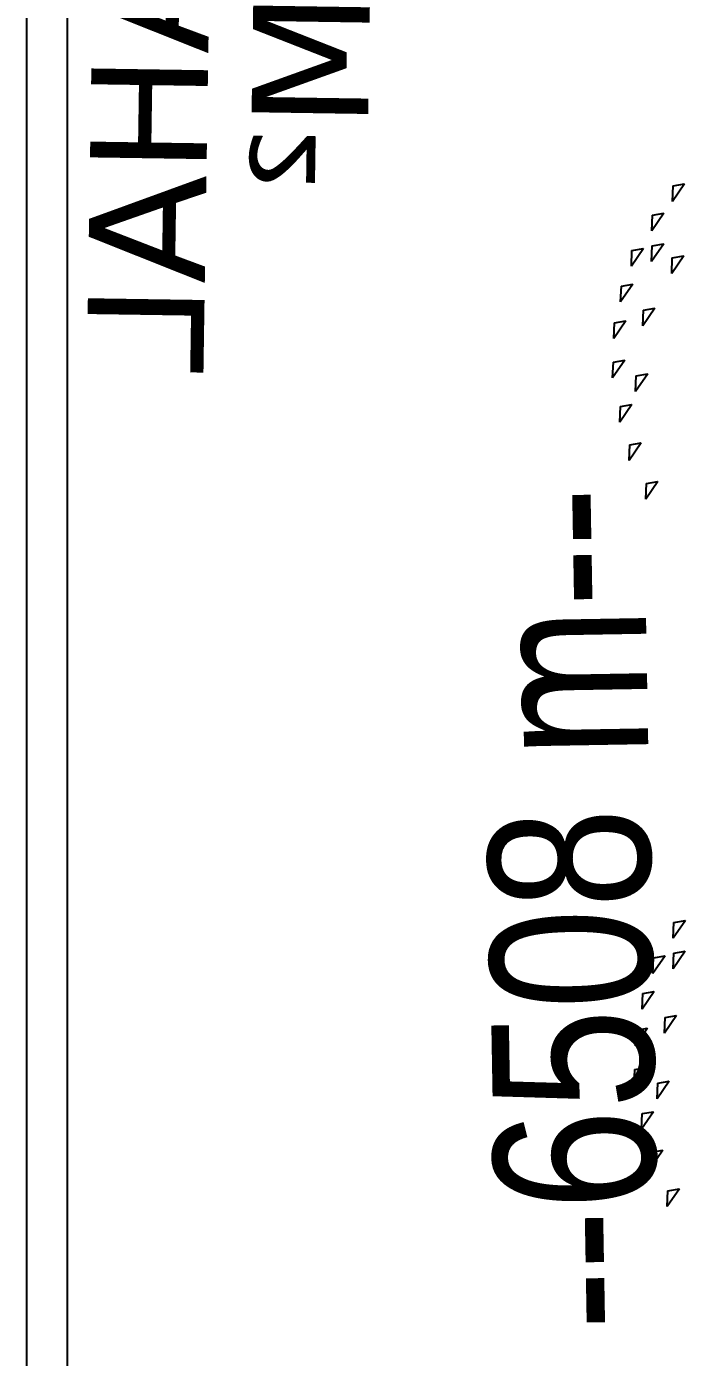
# Model space of a CAD drawing. Header units: millimetres. Extents: x 43168.9 to 43194.6, y -25545.1 to -25543.4.
# Drawn here: x 43171.2919 to 43171.357, y -25544.3184 to -25544.1867 of the extents above; entities that cross this region are included whole.
import ezdxf
from ezdxf.enums import TextEntityAlignment as Align

# ---------------------------------------------------------------- set-up
doc = ezdxf.new("R2010")
doc.units = ezdxf.units.MM
doc.header["$LTSCALE"] = 200
doc.layers.add('agac_sgh', color=7, linetype='Continuous', true_color=0x244700)
doc.layers.add('pafta_sgh', color=11, linetype='Continuous')
doc.layers.add('yazi-mahal_sgh', color=12, linetype='Continuous')
doc.styles.add('text1', font='VERDANA.TTF')
doc.styles.add('text2', font='arial.ttf')

msp = doc.modelspace()

# ---------------------------------------------------------------- linework, layer by layer
at = {"layer": 'agac_sgh', "color": 0}
for p, q in [((43171.35694, -25544.20226), (43171.35574, -25544.20401)), ((43171.35574, -25544.20401), (43171.35581, -25544.20246)), ((43171.35581, -25544.20246), (43171.35694, -25544.20226)), ((43171.35489, -25544.20518), (43171.35369, -25544.20693)), ((43171.35376, -25544.20538), (43171.35489, -25544.20518)), ((43171.35369, -25544.20693), (43171.35376, -25544.20538)), ((43171.35288, -25544.20867), (43171.35168, -25544.21041)), ((43171.35168, -25544.21041), (43171.35174, -25544.20886)), ((43171.35174, -25544.20886), (43171.35288, -25544.20867)), ((43171.35488, -25544.20819), (43171.35368, -25544.20994)), ((43171.35368, -25544.20994), (43171.35375, -25544.20839)), ((43171.35375, -25544.20839), (43171.35488, -25544.20819)), ((43171.35687, -25544.20939), (43171.35567, -25544.21114)), ((43171.35567, -25544.21114), (43171.35573, -25544.20959)), ((43171.35573, -25544.20959), (43171.35687, -25544.20939)), ((43171.35182, -25544.21218), (43171.35062, -25544.21393)), ((43171.35062, -25544.21393), (43171.35069, -25544.21238)), ((43171.35069, -25544.21238), (43171.35182, -25544.21218)), ((43171.35401, -25544.21457), (43171.35281, -25544.21632)), ((43171.35281, -25544.21632), (43171.35288, -25544.21477)), ((43171.35288, -25544.21477), (43171.35401, -25544.21457)), ((43171.35115, -25544.21583), (43171.34995, -25544.21757)), ((43171.34995, -25544.21757), (43171.35002, -25544.21602)), ((43171.35002, -25544.21602), (43171.35115, -25544.21583)), ((43171.35103, -25544.21971), (43171.34983, -25544.22146)), ((43171.3499, -25544.21991), (43171.35103, -25544.21971)), ((43171.34983, -25544.22146), (43171.3499, -25544.21991)), ((43171.3533, -25544.22107), (43171.3521, -25544.22282)), ((43171.3521, -25544.22282), (43171.35216, -25544.22127)), ((43171.35216, -25544.22127), (43171.3533, -25544.22107)), ((43171.35174, -25544.22408), (43171.35054, -25544.22583)), ((43171.35054, -25544.22583), (43171.35061, -25544.22428)), ((43171.35061, -25544.22428), (43171.35174, -25544.22408)), ((43171.35266, -25544.22788), (43171.35146, -25544.22963)), ((43171.35146, -25544.22963), (43171.35153, -25544.22808)), ((43171.35153, -25544.22808), (43171.35266, -25544.22788)), ((43171.3543, -25544.2317), (43171.3531, -25544.23345)), ((43171.3531, -25544.23345), (43171.35317, -25544.2319)), ((43171.35317, -25544.2319), (43171.3543, -25544.2317)), ((43171.35702, -25544.27515), (43171.35582, -25544.27689)), ((43171.35582, -25544.27689), (43171.35589, -25544.27534)), ((43171.35589, -25544.27534), (43171.35702, -25544.27515)), ((43171.35501, -25544.27864), (43171.35381, -25544.28038)), ((43171.35381, -25544.28038), (43171.35388, -25544.27883)), ((43171.35388, -25544.27883), (43171.35501, -25544.27864)), ((43171.35701, -25544.27816), (43171.35581, -25544.27991)), ((43171.35581, -25544.27991), (43171.35588, -25544.27836)), ((43171.35588, -25544.27836), (43171.35701, -25544.27816)), ((43171.35395, -25544.28215), (43171.35275, -25544.2839)), ((43171.35275, -25544.2839), (43171.35282, -25544.28235)), ((43171.35282, -25544.28235), (43171.35395, -25544.28215)), ((43171.35615, -25544.28454), (43171.35495, -25544.28629)), ((43171.35495, -25544.28629), (43171.35501, -25544.28474)), ((43171.35501, -25544.28474), (43171.35615, -25544.28454)), ((43171.35329, -25544.28579), (43171.35209, -25544.28754)), ((43171.35209, -25544.28754), (43171.35215, -25544.28599)), ((43171.35215, -25544.28599), (43171.35329, -25544.28579)), ((43171.35316, -25544.28968), (43171.35196, -25544.29142)), ((43171.35196, -25544.29142), (43171.35203, -25544.28988)), ((43171.35203, -25544.28988), (43171.35316, -25544.28968)), ((43171.35543, -25544.29104), (43171.35423, -25544.29279)), ((43171.35423, -25544.29279), (43171.3543, -25544.29124)), ((43171.3543, -25544.29124), (43171.35543, -25544.29104)), ((43171.35388, -25544.29405), (43171.35268, -25544.29579)), ((43171.35268, -25544.29579), (43171.35275, -25544.29424)), ((43171.35275, -25544.29424), (43171.35388, -25544.29405)), ((43171.3548, -25544.29785), (43171.3536, -25544.29959)), ((43171.3536, -25544.29959), (43171.35366, -25544.29805)), ((43171.35366, -25544.29805), (43171.3548, -25544.29785)), ((43171.35643, -25544.30167), (43171.35523, -25544.30342)), ((43171.35523, -25544.30342), (43171.3553, -25544.30187)), ((43171.3553, -25544.30187), (43171.35643, -25544.30167))]:
    msp.add_line(p, q, dxfattribs=at)
at = {"layer": 'pafta_sgh'}
for p, q in [((43171.29188, -25543.526), (43171.29188, -25544.954)), ((43171.29588, -25543.53), (43171.29588, -25544.95))]:
    msp.add_line(p, q, dxfattribs=at)

# ---------------------------------------------------------------- texts
at = {"color": 7, "style": 'text1', "text_generation_flag": 4}
for tag, text, height, p in [('MAHAL', '', 0.01154, (43171.30402, -25544.19292)), ('M²', 'm²', 0.011537, (43171.31982, -25544.19316))]:
    msp.add_attdef(tag, text=text, height=height, rotation=269.1301, dxfattribs=at).set_placement(p, align=Align.MIDDLE)
at = {"layer": 'yazi-mahal_sgh', "style": 'text2', "width": 0.8}
msp.add_text('--6508 m--', height=0.016, rotation=91.0003, dxfattribs=at).set_placement((43171.35436, -25544.31557))

doc.saveas('drawing.dxf')
